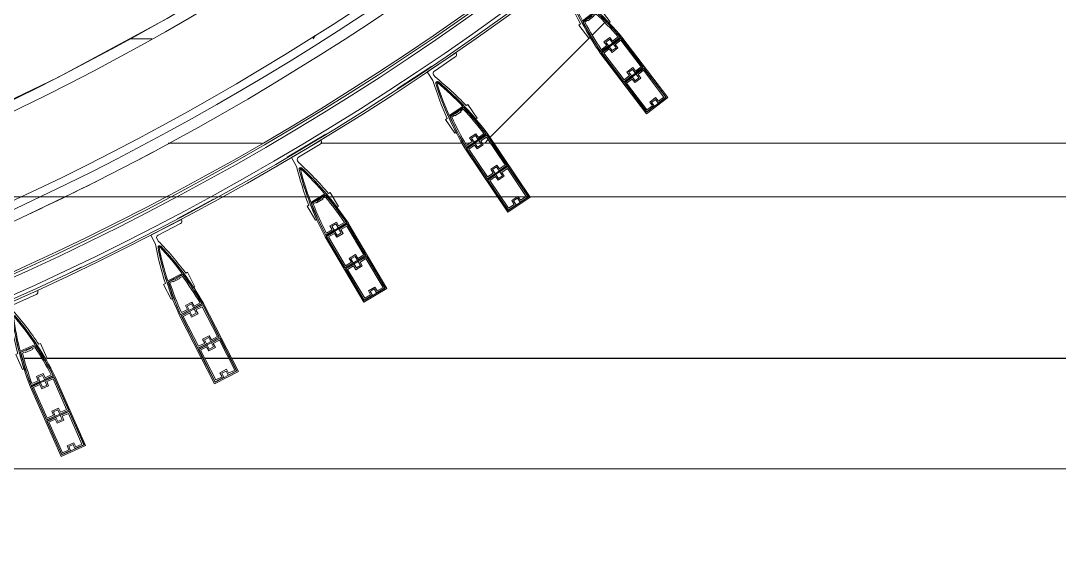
# Model space of a CAD drawing. Header units: millimetres. Extents: x 48966 to 155647, y -43515 to 26217.
# Drawn here: x 126390 to 128323, y -32023 to -31055 of the extents above; entities that cross this region are included whole.
import ezdxf

# ---------------------------------------------------------------- set-up
doc = ezdxf.new("R2010")
doc.units = ezdxf.units.MM
doc.linetypes.add('Осевые', pattern=[6350, 1270, -952.5, 3175, -952.5])
for name, color, linetype, lineweight in [('Внутренние кромки', 7, 'Continuous', 9), ('Обобщенные модели', 7, 'Continuous', 9), ('Обобщенные модели-1', 7, 'Continuous', 18), ('Общие ребра', 7, 'Continuous', 9), ('Оси-2', 7, 'Осевые', 9), ('Перекрытия', 7, 'Continuous', 9), ('Стены', 7, 'Continuous', 9), ('Стены-1', 7, 'Continuous', 18), ('Штриховка разреза-1', 7, 'Continuous', 9)]:
    doc.layers.add(name, color=color, linetype=linetype, lineweight=lineweight)
pattern_1 = [(0, (0, 0), (812.8, 203.2), [67.056, -542.544, 67.056, -542.544, -3251.2]), (0, (0, 0), (812.8, 203.2), [-1219.2, 67.056, -1152.144, 67.056, -542.544, -1422.4]), (0, (0, 0), (812.8, 203.2), [-3048, 67.056, -339.344, 67.056, -948.944]), (120, (304.8, 101.6), (-582.37636, 602.30545), [67.056, -542.544, 67.056, -542.544, -3251.2]), (120, (304.8, 101.6), (-582.37636, 602.30545), [-1219.2, 67.056, -1152.144, 67.056, -542.544, -1422.4]), (120, (304.8, 101.6), (-582.37636, 602.30545), [-3048, 67.056, -339.344, 67.056, -948.944]), (240, (406.4, 508), (-230.42364, -805.50545), [67.056, -542.544, 67.056, -542.544, -3251.2]), (240, (406.4, 508), (-230.42364, -805.50545), [-1219.2, 67.056, -1152.144, 67.056, -542.544, -1422.4]), (240, (406.4, 508), (-230.42364, -805.50545), [-3048, 67.056, -339.344, 67.056, -948.944])]

# ---------------------------------------------------------------- blocks, each defined once
blk = doc.blocks.new('Обвязочная балка 1 - Обвязочная балка 1-1451838-План 5-го этажа на отм_ _12_600')
at = {"layer": 'Обобщенные модели'}
for p, q in [((127090.7, -31182), (127155, -31139.8)), ((126885.8, -31309.3), (126957.6, -31266.2)), ((126681.2, -31423.8), (126748.8, -31386.9)), ((126473.9, -31527.9), (126502.7, -31513.7))]:
    blk.add_line(p, q, dxfattribs=at)
for radius in [5129.1, 5099.2]:
    blk.add_arc((124281.6, -26883.4), radius, 270, 0.0062, dxfattribs=at)
at = {"layer": 'Обобщенные модели-1'}
for radius in [5140, 5090, 5136, 5094]:
    blk.add_arc((124281.6, -26883.4), radius, 270, 0.0062, dxfattribs=at)
blk = doc.blocks.new('Профиль ламели709 - Профиль ламели-1687343-План 5-го этажа на отм_ _12_600')
at = {"layer": 'Обобщенные модели-1'}
for p, q in [((89806.9, 24507.1), (89806.9, 24366.2)), ((89856.9, 24507.1), (89806.9, 24507.1)), ((89809.1, 24436.5), (89809.1, 24504.9)), ((89809.1, 24504.9), (89854.7, 24504.9)), ((89827.4, 24504.4), (89809.6, 24504.4)), ((89809.6, 24504.4), (89809.6, 24437)), ((89827.4, 24496), (89827.4, 24504.4)), ((89854.2, 24504.4), (89836.3, 24504.4)), ((89836.3, 24504.4), (89836.3, 24496)), ((89854.2, 24437), (89854.2, 24504.4)), ((89854.7, 24504.9), (89854.7, 24436.5)), ((89856.9, 24366.2), (89856.9, 24507.1)), ((89812.1, 24439.5), (89812.1, 24501.9)), ((89812.1, 24501.9), (89824.9, 24501.9)), ((89824.9, 24501.9), (89824.9, 24493.5)), ((89824.9, 24493.5), (89838.8, 24493.5)), ((89836.3, 24496), (89827.4, 24496)), ((89838.8, 24493.5), (89838.8, 24501.9)), ((89838.8, 24501.9), (89851.7, 24501.9)), ((89851.7, 24501.9), (89851.7, 24439.5)), ((89838.8, 24447.9), (89824.9, 24447.9)), ((89824.9, 24447.9), (89824.9, 24439.5)), ((89838.8, 24439.5), (89838.8, 24447.9)), ((89854.7, 24436.5), (89809.1, 24436.5)), ((89809.1, 24434.6), (89854.7, 24434.6)), ((89809.1, 24366.2), (89809.1, 24434.6)), ((89809.6, 24437), (89827.4, 24437)), ((89827.4, 24434.1), (89809.6, 24434.1)), ((89809.6, 24434.1), (89809.6, 24366.7)), ((89824.9, 24439.5), (89812.1, 24439.5)), ((89812.1, 24369.2), (89812.1, 24431.6)), ((89812.1, 24431.6), (89824.9, 24431.6)), ((89824.9, 24431.6), (89824.9, 24423.2)), ((89827.4, 24437), (89827.4, 24445.4)), ((89827.4, 24445.4), (89836.3, 24445.4)), ((89827.4, 24425.7), (89827.4, 24434.1)), ((89836.3, 24445.4), (89836.3, 24437)), ((89836.3, 24437), (89854.2, 24437)), ((89854.2, 24434.1), (89836.3, 24434.1)), ((89836.3, 24434.1), (89836.3, 24425.7)), ((89851.7, 24439.5), (89838.8, 24439.5)), ((89838.8, 24423.2), (89838.8, 24431.6)), ((89838.8, 24431.6), (89851.7, 24431.6)), ((89851.7, 24431.6), (89851.7, 24369.2)), ((89854.2, 24366.7), (89854.2, 24434.1)), ((89854.7, 24434.6), (89854.7, 24366.2)), ((89824.9, 24423.2), (89838.8, 24423.2)), ((89836.3, 24425.7), (89827.4, 24425.7)), ((89824.9, 24369.2), (89812.1, 24369.2)), ((89838.8, 24377.6), (89824.9, 24377.6)), ((89824.9, 24377.6), (89824.9, 24369.2)), ((89827.4, 24366.7), (89827.4, 24375.1)), ((89827.4, 24375.1), (89836.3, 24375.1)), ((89836.3, 24375.1), (89836.3, 24366.7)), ((89838.8, 24369.2), (89838.8, 24377.6)), ((89851.7, 24369.2), (89838.8, 24369.2)), ((89854.7, 24366.2), (89809.1, 24366.2)), ((89809.1, 24364.3), (89854.6, 24364.3)), ((89809.6, 24366.7), (89827.4, 24366.7)), ((89827.4, 24363.8), (89809.6, 24363.8)), ((89812.2, 24361.3), (89824.9, 24361.3)), ((89824.9, 24361.3), (89824.9, 24352.9)), ((89824.9, 24352.9), (89838.8, 24352.9)), ((89827.4, 24355.4), (89827.4, 24363.8)), ((89836.3, 24355.4), (89827.4, 24355.4)), ((89836.3, 24366.7), (89854.2, 24366.7)), ((89854.2, 24363.8), (89836.3, 24363.8)), ((89836.3, 24363.8), (89836.3, 24355.4)), ((89838.8, 24352.9), (89838.8, 24361.3)), ((89838.8, 24361.3), (89851.5, 24361.3)), ((89809.8, 24330.1), (89806.9, 24330.1)), ((89806.9, 24330.1), (89806.9, 24299.7)), ((89856.8, 24330.1), (89853.9, 24330.1)), ((89856.8, 24299.7), (89856.8, 24330.1)), ((89806.9, 24299.7), (89810.5, 24299.7)), ((89847.4, 24299.2), (89816.3, 24299.2)), ((89816.6, 24297.3), (89847.1, 24297.3)), ((89816.8, 24299.7), (89827.4, 24299.7)), ((89824.9, 24302.2), (89818.9, 24302.2)), ((89838.8, 24303.5), (89824.9, 24303.5)), ((89824.9, 24303.5), (89824.9, 24302.2)), ((89827.4, 24299.7), (89827.4, 24301)), ((89827.4, 24301), (89836.3, 24301)), ((89836.3, 24301), (89836.3, 24299.7)), ((89836.3, 24299.7), (89846.9, 24299.7)), ((89838.8, 24302.2), (89838.8, 24303.5)), ((89844.8, 24302.2), (89838.8, 24302.2)), ((89853.2, 24299.7), (89856.8, 24299.7)), ((89828.9, 24223), (89828.9, 24218.1)), ((89835.9, 24207.1), (89835.9, 24226.3)), ((89771.9, 24208.1), (89771.9, 24207.1)), ((89771.9, 24207.1), (89835.9, 24207.1)), ((89823.9, 24213.1), (89776.9, 24213.1))]:
    blk.add_line(p, q, dxfattribs=at)
for centre, radius, start, end in [((90380.6, 24394.6), 574.5, 182.8338, 196.2258), ((90380.7, 24394.3), 572.3, 183.0109, 189.5715), ((90380.4, 24395.9), 571.8, 183.2193, 189.6867), ((90380.5, 24395.6), 569.3, 183.4571, 189.4457), ((89283.1, 24394.6), 574.5, 343.7742, 357.1662), ((89283.2, 24395.6), 569.3, 350.5543, 356.5429), ((89283.3, 24395.9), 571.8, 350.3133, 356.7807), ((89283, 24394.3), 572.3, 350.4285, 356.9891), ((90380.6, 24394.6), 574.5, 186.4465, 196.2576), ((89283.1, 24394.6), 574.5, 343.7424, 353.5535), ((90377.1, 24394.6), 574.5, 189.5084, 197.3712), ((90349, 24386.8), 539.8, 189.5428, 196.4344), ((89314.7, 24386.8), 539.8, 343.5656, 350.4572), ((89286.6, 24394.6), 574.5, 342.9661, 350.4916), ((89831.9, 24235.1), 3, 200, 340), ((89831.9, 24234.5), 2.84, 196.2576, 343.7424), ((89831.9, 24234.2), 0.645, 196.4344, 343.5656), ((89823.9, 24218.1), 5, 270, 0), ((89776.9, 24208.1), 5, 90, 180)]:
    blk.add_arc(centre, radius, start, end, dxfattribs=at)
blk = doc.blocks.new('Профиль ламели710 - Профиль ламели-1687613-План 5-го этажа на отм_ _12_600')
at = {"layer": 'Обобщенные модели-1'}
for p, q in [((89806.9, 24507.1), (89806.9, 24366.2)), ((89856.9, 24507.1), (89806.9, 24507.1)), ((89809.1, 24436.5), (89809.1, 24504.9)), ((89809.1, 24504.9), (89854.7, 24504.9)), ((89827.4, 24504.4), (89809.6, 24504.4)), ((89809.6, 24504.4), (89809.6, 24437)), ((89827.4, 24496), (89827.4, 24504.4)), ((89854.2, 24504.4), (89836.3, 24504.4)), ((89836.3, 24504.4), (89836.3, 24496)), ((89854.2, 24437), (89854.2, 24504.4)), ((89854.7, 24504.9), (89854.7, 24436.5)), ((89856.9, 24366.2), (89856.9, 24507.1)), ((89812.1, 24439.5), (89812.1, 24501.9)), ((89812.1, 24501.9), (89824.9, 24501.9)), ((89824.9, 24501.9), (89824.9, 24493.5)), ((89824.9, 24493.5), (89838.8, 24493.5)), ((89836.3, 24496), (89827.4, 24496)), ((89838.8, 24493.5), (89838.8, 24501.9)), ((89838.8, 24501.9), (89851.7, 24501.9)), ((89851.7, 24501.9), (89851.7, 24439.5)), ((89838.8, 24447.9), (89824.9, 24447.9)), ((89824.9, 24447.9), (89824.9, 24439.5)), ((89838.8, 24439.5), (89838.8, 24447.9)), ((89854.7, 24436.5), (89809.1, 24436.5)), ((89809.1, 24434.6), (89854.7, 24434.6)), ((89809.1, 24366.2), (89809.1, 24434.6)), ((89809.6, 24437), (89827.4, 24437)), ((89827.4, 24434.1), (89809.6, 24434.1)), ((89809.6, 24434.1), (89809.6, 24366.7)), ((89824.9, 24439.5), (89812.1, 24439.5)), ((89812.1, 24369.2), (89812.1, 24431.6)), ((89812.1, 24431.6), (89824.9, 24431.6)), ((89824.9, 24431.6), (89824.9, 24423.2)), ((89827.4, 24437), (89827.4, 24445.4)), ((89827.4, 24445.4), (89836.3, 24445.4)), ((89827.4, 24425.7), (89827.4, 24434.1)), ((89836.3, 24445.4), (89836.3, 24437)), ((89836.3, 24437), (89854.2, 24437)), ((89854.2, 24434.1), (89836.3, 24434.1)), ((89836.3, 24434.1), (89836.3, 24425.7)), ((89851.7, 24439.5), (89838.8, 24439.5)), ((89838.8, 24423.2), (89838.8, 24431.6)), ((89838.8, 24431.6), (89851.7, 24431.6)), ((89851.7, 24431.6), (89851.7, 24369.2)), ((89854.2, 24366.7), (89854.2, 24434.1)), ((89854.7, 24434.6), (89854.7, 24366.2)), ((89824.9, 24423.2), (89838.8, 24423.2)), ((89836.3, 24425.7), (89827.4, 24425.7)), ((89824.9, 24369.2), (89812.1, 24369.2)), ((89838.8, 24377.6), (89824.9, 24377.6)), ((89824.9, 24377.6), (89824.9, 24369.2)), ((89827.4, 24366.7), (89827.4, 24375.1)), ((89827.4, 24375.1), (89836.3, 24375.1)), ((89836.3, 24375.1), (89836.3, 24366.7)), ((89838.8, 24369.2), (89838.8, 24377.6)), ((89851.7, 24369.2), (89838.8, 24369.2)), ((89854.7, 24366.2), (89809.1, 24366.2)), ((89809.1, 24364.3), (89854.6, 24364.3)), ((89809.6, 24366.7), (89827.4, 24366.7)), ((89827.4, 24363.8), (89809.6, 24363.8)), ((89812.2, 24361.3), (89824.9, 24361.3)), ((89824.9, 24361.3), (89824.9, 24352.9)), ((89824.9, 24352.9), (89838.8, 24352.9)), ((89827.4, 24355.4), (89827.4, 24363.8)), ((89836.3, 24355.4), (89827.4, 24355.4)), ((89836.3, 24366.7), (89854.2, 24366.7)), ((89854.2, 24363.8), (89836.3, 24363.8)), ((89836.3, 24363.8), (89836.3, 24355.4)), ((89838.8, 24352.9), (89838.8, 24361.3)), ((89838.8, 24361.3), (89851.5, 24361.3)), ((89809.8, 24330.1), (89806.9, 24330.1)), ((89806.9, 24330.1), (89806.9, 24299.7)), ((89856.8, 24330.1), (89853.9, 24330.1)), ((89856.8, 24299.7), (89856.8, 24330.1)), ((89806.9, 24299.7), (89810.5, 24299.7)), ((89847.4, 24299.2), (89816.3, 24299.2)), ((89816.6, 24297.3), (89847.1, 24297.3)), ((89816.8, 24299.7), (89827.4, 24299.7)), ((89824.9, 24302.2), (89818.9, 24302.2)), ((89838.8, 24303.5), (89824.9, 24303.5)), ((89824.9, 24303.5), (89824.9, 24302.2)), ((89827.4, 24299.7), (89827.4, 24301)), ((89827.4, 24301), (89836.3, 24301)), ((89836.3, 24301), (89836.3, 24299.7)), ((89836.3, 24299.7), (89846.9, 24299.7)), ((89838.8, 24302.2), (89838.8, 24303.5)), ((89844.8, 24302.2), (89838.8, 24302.2)), ((89853.2, 24299.7), (89856.8, 24299.7)), ((89828.9, 24223), (89828.9, 24218.1)), ((89835.9, 24207.1), (89835.9, 24226.3)), ((89771.9, 24208.1), (89771.9, 24207.1)), ((89771.9, 24207.1), (89835.9, 24207.1)), ((89823.9, 24213.1), (89776.9, 24213.1))]:
    blk.add_line(p, q, dxfattribs=at)
for centre, radius, start, end in [((90380.6, 24394.6), 574.5, 182.8338, 196.2258), ((90380.7, 24394.3), 572.3, 183.0109, 189.5715), ((90380.4, 24395.9), 571.8, 183.2193, 189.6867), ((90380.5, 24395.6), 569.3, 183.4571, 189.4457), ((89283.1, 24394.6), 574.5, 343.7742, 357.1662), ((89283.2, 24395.6), 569.3, 350.5543, 356.5429), ((89283.3, 24395.9), 571.8, 350.3133, 356.7807), ((89283, 24394.3), 572.3, 350.4285, 356.9891), ((90380.6, 24394.6), 574.5, 186.4465, 196.2576), ((89283.1, 24394.6), 574.5, 343.7424, 353.5535), ((90377.1, 24394.6), 574.5, 189.5084, 197.3712), ((90349, 24386.8), 539.8, 189.5428, 196.4344), ((89314.7, 24386.8), 539.8, 343.5656, 350.4572), ((89286.6, 24394.6), 574.5, 342.9661, 350.4916), ((89831.9, 24235.1), 3, 200, 340), ((89831.9, 24234.5), 2.84, 196.2576, 343.7424), ((89831.9, 24234.2), 0.645, 196.4344, 343.5656), ((89823.9, 24218.1), 5, 270, 0), ((89776.9, 24208.1), 5, 90, 180)]:
    blk.add_arc(centre, radius, start, end, dxfattribs=at)
blk = doc.blocks.new('Профиль ламели711 - Профиль ламели-1687883-План 5-го этажа на отм_ _12_600')
at = {"layer": 'Обобщенные модели-1'}
for p, q in [((89806.9, 24507.1), (89806.9, 24366.2)), ((89856.9, 24507.1), (89806.9, 24507.1)), ((89809.1, 24436.5), (89809.1, 24504.9)), ((89809.1, 24504.9), (89854.7, 24504.9)), ((89827.4, 24504.4), (89809.6, 24504.4)), ((89809.6, 24504.4), (89809.6, 24437)), ((89827.4, 24496), (89827.4, 24504.4)), ((89854.2, 24504.4), (89836.3, 24504.4)), ((89836.3, 24504.4), (89836.3, 24496)), ((89854.2, 24437), (89854.2, 24504.4)), ((89854.7, 24504.9), (89854.7, 24436.5)), ((89856.9, 24366.2), (89856.9, 24507.1)), ((89812.1, 24439.5), (89812.1, 24501.9)), ((89812.1, 24501.9), (89824.9, 24501.9)), ((89824.9, 24501.9), (89824.9, 24493.5)), ((89824.9, 24493.5), (89838.8, 24493.5)), ((89836.3, 24496), (89827.4, 24496)), ((89838.8, 24493.5), (89838.8, 24501.9)), ((89838.8, 24501.9), (89851.7, 24501.9)), ((89851.7, 24501.9), (89851.7, 24439.5)), ((89838.8, 24447.9), (89824.9, 24447.9)), ((89824.9, 24447.9), (89824.9, 24439.5)), ((89838.8, 24439.5), (89838.8, 24447.9)), ((89854.7, 24436.5), (89809.1, 24436.5)), ((89809.1, 24434.6), (89854.7, 24434.6)), ((89809.1, 24366.2), (89809.1, 24434.6)), ((89809.6, 24437), (89827.4, 24437)), ((89827.4, 24434.1), (89809.6, 24434.1)), ((89809.6, 24434.1), (89809.6, 24366.7)), ((89824.9, 24439.5), (89812.1, 24439.5)), ((89812.1, 24369.2), (89812.1, 24431.6)), ((89812.1, 24431.6), (89824.9, 24431.6)), ((89824.9, 24431.6), (89824.9, 24423.2)), ((89827.4, 24437), (89827.4, 24445.4)), ((89827.4, 24445.4), (89836.3, 24445.4)), ((89827.4, 24425.7), (89827.4, 24434.1)), ((89836.3, 24445.4), (89836.3, 24437)), ((89836.3, 24437), (89854.2, 24437)), ((89854.2, 24434.1), (89836.3, 24434.1)), ((89836.3, 24434.1), (89836.3, 24425.7)), ((89851.7, 24439.5), (89838.8, 24439.5)), ((89838.8, 24423.2), (89838.8, 24431.6)), ((89838.8, 24431.6), (89851.7, 24431.6)), ((89851.7, 24431.6), (89851.7, 24369.2)), ((89854.2, 24366.7), (89854.2, 24434.1)), ((89854.7, 24434.6), (89854.7, 24366.2)), ((89824.9, 24423.2), (89838.8, 24423.2)), ((89836.3, 24425.7), (89827.4, 24425.7)), ((89824.9, 24369.2), (89812.1, 24369.2)), ((89838.8, 24377.6), (89824.9, 24377.6)), ((89824.9, 24377.6), (89824.9, 24369.2)), ((89827.4, 24366.7), (89827.4, 24375.1)), ((89827.4, 24375.1), (89836.3, 24375.1)), ((89836.3, 24375.1), (89836.3, 24366.7)), ((89838.8, 24369.2), (89838.8, 24377.6)), ((89851.7, 24369.2), (89838.8, 24369.2)), ((89854.7, 24366.2), (89809.1, 24366.2)), ((89809.1, 24364.3), (89854.6, 24364.3)), ((89809.6, 24366.7), (89827.4, 24366.7)), ((89827.4, 24363.8), (89809.6, 24363.8)), ((89812.2, 24361.3), (89824.9, 24361.3)), ((89824.9, 24361.3), (89824.9, 24352.9)), ((89824.9, 24352.9), (89838.8, 24352.9)), ((89827.4, 24355.4), (89827.4, 24363.8)), ((89836.3, 24355.4), (89827.4, 24355.4)), ((89836.3, 24366.7), (89854.2, 24366.7)), ((89854.2, 24363.8), (89836.3, 24363.8)), ((89836.3, 24363.8), (89836.3, 24355.4)), ((89838.8, 24352.9), (89838.8, 24361.3)), ((89838.8, 24361.3), (89851.5, 24361.3)), ((89809.8, 24330.1), (89806.9, 24330.1)), ((89806.9, 24330.1), (89806.9, 24299.7)), ((89856.8, 24330.1), (89853.9, 24330.1)), ((89856.8, 24299.7), (89856.8, 24330.1)), ((89806.9, 24299.7), (89810.5, 24299.7)), ((89847.4, 24299.2), (89816.3, 24299.2)), ((89816.6, 24297.3), (89847.1, 24297.3)), ((89816.8, 24299.7), (89827.4, 24299.7)), ((89824.9, 24302.2), (89818.9, 24302.2)), ((89838.8, 24303.5), (89824.9, 24303.5)), ((89824.9, 24303.5), (89824.9, 24302.2)), ((89827.4, 24299.7), (89827.4, 24301)), ((89827.4, 24301), (89836.3, 24301)), ((89836.3, 24301), (89836.3, 24299.7)), ((89836.3, 24299.7), (89846.9, 24299.7)), ((89838.8, 24302.2), (89838.8, 24303.5)), ((89844.8, 24302.2), (89838.8, 24302.2)), ((89853.2, 24299.7), (89856.8, 24299.7)), ((89828.9, 24223), (89828.9, 24218.1)), ((89835.9, 24207.1), (89835.9, 24226.3)), ((89771.9, 24208.1), (89771.9, 24207.1)), ((89771.9, 24207.1), (89835.9, 24207.1)), ((89823.9, 24213.1), (89776.9, 24213.1))]:
    blk.add_line(p, q, dxfattribs=at)
for centre, radius, start, end in [((90380.6, 24394.6), 574.5, 182.8338, 196.2258), ((90380.7, 24394.3), 572.3, 183.0109, 189.5715), ((90380.4, 24395.9), 571.8, 183.2193, 189.6867), ((90380.5, 24395.6), 569.3, 183.4571, 189.4457), ((89283.1, 24394.6), 574.5, 343.7742, 357.1662), ((89283.2, 24395.6), 569.3, 350.5543, 356.5429), ((89283.3, 24395.9), 571.8, 350.3133, 356.7807), ((89283, 24394.3), 572.3, 350.4285, 356.9891), ((90380.6, 24394.6), 574.5, 186.4465, 196.2576), ((89283.1, 24394.6), 574.5, 343.7424, 353.5535), ((90377.1, 24394.6), 574.5, 189.5084, 197.3712), ((90349, 24386.8), 539.8, 189.5428, 196.4344), ((89314.7, 24386.8), 539.8, 343.5656, 350.4572), ((89286.6, 24394.6), 574.5, 342.9661, 350.4916), ((89831.9, 24235.1), 3, 200, 340), ((89831.9, 24234.5), 2.84, 196.2576, 343.7424), ((89831.9, 24234.2), 0.645, 196.4344, 343.5656), ((89823.9, 24218.1), 5, 270, 0), ((89776.9, 24208.1), 5, 90, 180)]:
    blk.add_arc(centre, radius, start, end, dxfattribs=at)
blk = doc.blocks.new('Профиль ламели712 - Профиль ламели-1688155-План 5-го этажа на отм_ _12_600')
at = {"layer": 'Обобщенные модели-1'}
for p, q in [((89806.9, 24507.1), (89806.9, 24366.2)), ((89856.9, 24507.1), (89806.9, 24507.1)), ((89809.1, 24436.5), (89809.1, 24504.9)), ((89809.1, 24504.9), (89854.7, 24504.9)), ((89827.4, 24504.4), (89809.6, 24504.4)), ((89809.6, 24504.4), (89809.6, 24437)), ((89827.4, 24496), (89827.4, 24504.4)), ((89854.2, 24504.4), (89836.3, 24504.4)), ((89836.3, 24504.4), (89836.3, 24496)), ((89854.2, 24437), (89854.2, 24504.4)), ((89854.7, 24504.9), (89854.7, 24436.5)), ((89856.9, 24366.2), (89856.9, 24507.1)), ((89812.1, 24439.5), (89812.1, 24501.9)), ((89812.1, 24501.9), (89824.9, 24501.9)), ((89824.9, 24501.9), (89824.9, 24493.5)), ((89824.9, 24493.5), (89838.8, 24493.5)), ((89836.3, 24496), (89827.4, 24496)), ((89838.8, 24493.5), (89838.8, 24501.9)), ((89838.8, 24501.9), (89851.7, 24501.9)), ((89851.7, 24501.9), (89851.7, 24439.5)), ((89838.8, 24447.9), (89824.9, 24447.9)), ((89824.9, 24447.9), (89824.9, 24439.5)), ((89838.8, 24439.5), (89838.8, 24447.9)), ((89854.7, 24436.5), (89809.1, 24436.5)), ((89809.1, 24434.6), (89854.7, 24434.6)), ((89809.1, 24366.2), (89809.1, 24434.6)), ((89809.6, 24437), (89827.4, 24437)), ((89827.4, 24434.1), (89809.6, 24434.1)), ((89809.6, 24434.1), (89809.6, 24366.7)), ((89824.9, 24439.5), (89812.1, 24439.5)), ((89812.1, 24369.2), (89812.1, 24431.6)), ((89812.1, 24431.6), (89824.9, 24431.6)), ((89824.9, 24431.6), (89824.9, 24423.2)), ((89827.4, 24437), (89827.4, 24445.4)), ((89827.4, 24445.4), (89836.3, 24445.4)), ((89827.4, 24425.7), (89827.4, 24434.1)), ((89836.3, 24445.4), (89836.3, 24437)), ((89836.3, 24437), (89854.2, 24437)), ((89854.2, 24434.1), (89836.3, 24434.1)), ((89836.3, 24434.1), (89836.3, 24425.7)), ((89851.7, 24439.5), (89838.8, 24439.5)), ((89838.8, 24423.2), (89838.8, 24431.6)), ((89838.8, 24431.6), (89851.7, 24431.6)), ((89851.7, 24431.6), (89851.7, 24369.2)), ((89854.2, 24366.7), (89854.2, 24434.1)), ((89854.7, 24434.6), (89854.7, 24366.2)), ((89824.9, 24423.2), (89838.8, 24423.2)), ((89836.3, 24425.7), (89827.4, 24425.7)), ((89824.9, 24369.2), (89812.1, 24369.2)), ((89838.8, 24377.6), (89824.9, 24377.6)), ((89824.9, 24377.6), (89824.9, 24369.2)), ((89827.4, 24366.7), (89827.4, 24375.1)), ((89827.4, 24375.1), (89836.3, 24375.1)), ((89836.3, 24375.1), (89836.3, 24366.7)), ((89838.8, 24369.2), (89838.8, 24377.6)), ((89851.7, 24369.2), (89838.8, 24369.2)), ((89854.7, 24366.2), (89809.1, 24366.2)), ((89809.1, 24364.3), (89854.6, 24364.3)), ((89809.6, 24366.7), (89827.4, 24366.7)), ((89827.4, 24363.8), (89809.6, 24363.8)), ((89812.2, 24361.3), (89824.9, 24361.3)), ((89824.9, 24361.3), (89824.9, 24352.9)), ((89824.9, 24352.9), (89838.8, 24352.9)), ((89827.4, 24355.4), (89827.4, 24363.8)), ((89836.3, 24355.4), (89827.4, 24355.4)), ((89836.3, 24366.7), (89854.2, 24366.7)), ((89854.2, 24363.8), (89836.3, 24363.8)), ((89836.3, 24363.8), (89836.3, 24355.4)), ((89838.8, 24352.9), (89838.8, 24361.3)), ((89838.8, 24361.3), (89851.5, 24361.3)), ((89809.8, 24330.1), (89806.9, 24330.1)), ((89806.9, 24330.1), (89806.9, 24299.7)), ((89856.8, 24330.1), (89853.9, 24330.1)), ((89856.8, 24299.7), (89856.8, 24330.1)), ((89806.9, 24299.7), (89810.5, 24299.7)), ((89847.4, 24299.2), (89816.3, 24299.2)), ((89816.6, 24297.3), (89847.1, 24297.3)), ((89816.8, 24299.7), (89827.4, 24299.7)), ((89824.9, 24302.2), (89818.9, 24302.2)), ((89838.8, 24303.5), (89824.9, 24303.5)), ((89824.9, 24303.5), (89824.9, 24302.2)), ((89827.4, 24299.7), (89827.4, 24301)), ((89827.4, 24301), (89836.3, 24301)), ((89836.3, 24301), (89836.3, 24299.7)), ((89836.3, 24299.7), (89846.9, 24299.7)), ((89838.8, 24302.2), (89838.8, 24303.5)), ((89844.8, 24302.2), (89838.8, 24302.2)), ((89853.2, 24299.7), (89856.8, 24299.7)), ((89828.9, 24223), (89828.9, 24218.1)), ((89835.9, 24207.1), (89835.9, 24226.3)), ((89771.9, 24208.1), (89771.9, 24207.1)), ((89771.9, 24207.1), (89835.9, 24207.1)), ((89823.9, 24213.1), (89776.9, 24213.1))]:
    blk.add_line(p, q, dxfattribs=at)
for centre, radius, start, end in [((90380.6, 24394.6), 574.5, 182.8338, 196.2258), ((90380.7, 24394.3), 572.3, 183.0109, 189.5715), ((90380.4, 24395.9), 571.8, 183.2193, 189.6867), ((90380.5, 24395.6), 569.3, 183.4571, 189.4457), ((89283.1, 24394.6), 574.5, 343.7742, 357.1662), ((89283.2, 24395.6), 569.3, 350.5543, 356.5429), ((89283.3, 24395.9), 571.8, 350.3133, 356.7807), ((89283, 24394.3), 572.3, 350.4285, 356.9891), ((90380.6, 24394.6), 574.5, 186.4465, 196.2576), ((89283.1, 24394.6), 574.5, 343.7424, 353.5535), ((90377.1, 24394.6), 574.5, 189.5084, 197.3712), ((90349, 24386.8), 539.8, 189.5428, 196.4344), ((89314.7, 24386.8), 539.8, 343.5656, 350.4572), ((89286.6, 24394.6), 574.5, 342.9661, 350.4916), ((89831.9, 24235.1), 3, 200, 340), ((89831.9, 24234.5), 2.84, 196.2576, 343.7424), ((89831.9, 24234.2), 0.645, 196.4344, 343.5656), ((89823.9, 24218.1), 5, 270, 0), ((89776.9, 24208.1), 5, 90, 180)]:
    blk.add_arc(centre, radius, start, end, dxfattribs=at)
blk = doc.blocks.new('Профиль ламели713 - Профиль ламели-1688425-План 5-го этажа на отм_ _12_600')
at = {"layer": 'Обобщенные модели-1'}
for p, q in [((89806.9, 24507.1), (89806.9, 24366.2)), ((89856.9, 24507.1), (89806.9, 24507.1)), ((89809.1, 24436.5), (89809.1, 24504.9)), ((89809.1, 24504.9), (89854.7, 24504.9)), ((89827.4, 24504.4), (89809.6, 24504.4)), ((89809.6, 24504.4), (89809.6, 24437)), ((89827.4, 24496), (89827.4, 24504.4)), ((89854.2, 24504.4), (89836.3, 24504.4)), ((89836.3, 24504.4), (89836.3, 24496)), ((89854.2, 24437), (89854.2, 24504.4)), ((89854.7, 24504.9), (89854.7, 24436.5)), ((89856.9, 24366.2), (89856.9, 24507.1)), ((89812.1, 24439.5), (89812.1, 24501.9)), ((89812.1, 24501.9), (89824.9, 24501.9)), ((89824.9, 24501.9), (89824.9, 24493.5)), ((89824.9, 24493.5), (89838.8, 24493.5)), ((89836.3, 24496), (89827.4, 24496)), ((89838.8, 24493.5), (89838.8, 24501.9)), ((89838.8, 24501.9), (89851.7, 24501.9)), ((89851.7, 24501.9), (89851.7, 24439.5)), ((89838.8, 24447.9), (89824.9, 24447.9)), ((89824.9, 24447.9), (89824.9, 24439.5)), ((89838.8, 24439.5), (89838.8, 24447.9)), ((89854.7, 24436.5), (89809.1, 24436.5)), ((89809.1, 24434.6), (89854.7, 24434.6)), ((89809.1, 24366.2), (89809.1, 24434.6)), ((89809.6, 24437), (89827.4, 24437)), ((89827.4, 24434.1), (89809.6, 24434.1)), ((89809.6, 24434.1), (89809.6, 24366.7)), ((89824.9, 24439.5), (89812.1, 24439.5)), ((89812.1, 24369.2), (89812.1, 24431.6)), ((89812.1, 24431.6), (89824.9, 24431.6)), ((89824.9, 24431.6), (89824.9, 24423.2)), ((89827.4, 24437), (89827.4, 24445.4)), ((89827.4, 24445.4), (89836.3, 24445.4)), ((89827.4, 24425.7), (89827.4, 24434.1)), ((89836.3, 24445.4), (89836.3, 24437)), ((89836.3, 24437), (89854.2, 24437)), ((89854.2, 24434.1), (89836.3, 24434.1)), ((89836.3, 24434.1), (89836.3, 24425.7)), ((89851.7, 24439.5), (89838.8, 24439.5)), ((89838.8, 24423.2), (89838.8, 24431.6)), ((89838.8, 24431.6), (89851.7, 24431.6)), ((89851.7, 24431.6), (89851.7, 24369.2)), ((89854.2, 24366.7), (89854.2, 24434.1)), ((89854.7, 24434.6), (89854.7, 24366.2)), ((89824.9, 24423.2), (89838.8, 24423.2)), ((89836.3, 24425.7), (89827.4, 24425.7)), ((89824.9, 24369.2), (89812.1, 24369.2)), ((89838.8, 24377.6), (89824.9, 24377.6)), ((89824.9, 24377.6), (89824.9, 24369.2)), ((89827.4, 24366.7), (89827.4, 24375.1)), ((89827.4, 24375.1), (89836.3, 24375.1)), ((89836.3, 24375.1), (89836.3, 24366.7)), ((89838.8, 24369.2), (89838.8, 24377.6)), ((89851.7, 24369.2), (89838.8, 24369.2)), ((89854.7, 24366.2), (89809.1, 24366.2)), ((89809.1, 24364.3), (89854.6, 24364.3)), ((89809.6, 24366.7), (89827.4, 24366.7)), ((89827.4, 24363.8), (89809.6, 24363.8)), ((89812.2, 24361.3), (89824.9, 24361.3)), ((89824.9, 24361.3), (89824.9, 24352.9)), ((89824.9, 24352.9), (89838.8, 24352.9)), ((89827.4, 24355.4), (89827.4, 24363.8)), ((89836.3, 24355.4), (89827.4, 24355.4)), ((89836.3, 24366.7), (89854.2, 24366.7)), ((89854.2, 24363.8), (89836.3, 24363.8)), ((89836.3, 24363.8), (89836.3, 24355.4)), ((89838.8, 24352.9), (89838.8, 24361.3)), ((89838.8, 24361.3), (89851.5, 24361.3)), ((89809.8, 24330.1), (89806.9, 24330.1)), ((89806.9, 24330.1), (89806.9, 24299.7)), ((89856.8, 24330.1), (89853.9, 24330.1)), ((89856.8, 24299.7), (89856.8, 24330.1)), ((89806.9, 24299.7), (89810.5, 24299.7)), ((89847.4, 24299.2), (89816.3, 24299.2)), ((89816.6, 24297.3), (89847.1, 24297.3)), ((89816.8, 24299.7), (89827.4, 24299.7)), ((89824.9, 24302.2), (89818.9, 24302.2)), ((89838.8, 24303.5), (89824.9, 24303.5)), ((89824.9, 24303.5), (89824.9, 24302.2)), ((89827.4, 24299.7), (89827.4, 24301)), ((89827.4, 24301), (89836.3, 24301)), ((89836.3, 24301), (89836.3, 24299.7)), ((89836.3, 24299.7), (89846.9, 24299.7)), ((89838.8, 24302.2), (89838.8, 24303.5)), ((89844.8, 24302.2), (89838.8, 24302.2)), ((89853.2, 24299.7), (89856.8, 24299.7)), ((89828.9, 24223), (89828.9, 24218.1)), ((89835.9, 24207.1), (89835.9, 24226.3)), ((89771.9, 24208.1), (89771.9, 24207.1)), ((89771.9, 24207.1), (89835.9, 24207.1)), ((89823.9, 24213.1), (89776.9, 24213.1))]:
    blk.add_line(p, q, dxfattribs=at)
for centre, radius, start, end in [((90380.6, 24394.6), 574.5, 182.8338, 196.2258), ((90380.7, 24394.3), 572.3, 183.0109, 189.5715), ((90380.4, 24395.9), 571.8, 183.2193, 189.6867), ((90380.5, 24395.6), 569.3, 183.4571, 189.4457), ((89283.1, 24394.6), 574.5, 343.7742, 357.1662), ((89283.2, 24395.6), 569.3, 350.5543, 356.5429), ((89283.3, 24395.9), 571.8, 350.3133, 356.7807), ((89283, 24394.3), 572.3, 350.4285, 356.9891), ((90380.6, 24394.6), 574.5, 186.4465, 196.2576), ((89283.1, 24394.6), 574.5, 343.7424, 353.5535), ((90377.1, 24394.6), 574.5, 189.5084, 197.3712), ((90349, 24386.8), 539.8, 189.5428, 196.4344), ((89314.7, 24386.8), 539.8, 343.5656, 350.4572), ((89286.6, 24394.6), 574.5, 342.9661, 350.4916), ((89831.9, 24235.1), 3, 200, 340), ((89831.9, 24234.5), 2.84, 196.2576, 343.7424), ((89831.9, 24234.2), 0.645, 196.4344, 343.5656), ((89823.9, 24218.1), 5, 270, 0), ((89776.9, 24208.1), 5, 90, 180)]:
    blk.add_arc(centre, radius, start, end, dxfattribs=at)

msp = doc.modelspace()

# ---------------------------------------------------------------- hatches: boundary and pattern name
at = {"layer": 'Штриховка разреза-1'}
h = msp.add_hatch(dxfattribs=at)
h.set_pattern_fill('FP_7', color=256, style=0, pattern_type=2)
h.set_pattern_definition([(50, (0, 0), (1457.472, -127.512), [152.4, -1676.4]), (355, (0, 0), (-281.942, 1528.454), [121.92, -1341.12]), (100.451, (121.5, -10.6), (1175.541, 1400.933), [129.52, -1424.721]), (46.184, (0, 406.4), (2168.632, -336.342), [228.6, -2514.6]), (96.636, (180.7, 378.4), (1899.22, 1979.42), [194.28, -2137.08]), (351.184, (0, 406.4), (1899.24, 1979.402), [182.88, -2011.68]), (21, (203.2, 304.8), (1212.915, -818.121), [152.4, -1676.4]), (326, (203.2, 304.8), (494.417, 1473.504), [121.92, -1341.12]), (71.451, (304.3, 236.6), (1707.337, 655.37), [129.52, -1424.721]), (37.5, (0, 0), (24.7094, 676.4402), [67.056, -1257.808, 67.056, -1294.384, -1346.2]), (37.5, (0, 0), (24.7094, 676.4402), [-2686.304, 67.056, -1279.144]), (7.5, (0, 0), (534.5577, 801.4443), [67.056, -709.168, 67.056, -1227.328, -513.08]), (7.5, (0, 0), (534.5577, 801.4443), [-2070.608, 67.056, -446.024]), (327.5, (-453.14, 0), (1084.7275, -45.8312), [67.056, -440.944, 67.056, -1517.904, -2103.12]), (327.5, (-453.14, 0), (1084.7275, -45.8312), [-2092.96, 67.056, -2036.064]), (317.5, (-656.3, 0), (1185.0347, 203.4135), [67.056, -593.344, 67.056, -985.52, -1493.52]), (317.5, (-656.3, 0), (1185.0347, 203.4135), [-1712.976, 67.056, -1426.464])])
h.paths.add_polyline_path([(124229.5, -31682.9), (124469.3, -31679.3), (124691.4, -31665.7), (124921.2, -31640.4), (125149.5, -31604), (125375.8, -31556.8), (125599.5, -31498.7), (125820.2, -31429.8), (126037.3, -31350.5), (126256.8, -31257.7), (126458.9, -31160.9), (126662.3, -31051.1), (126860.2, -30931.6), (127052.2, -30802.8), (127237.7, -30664.8), (127023, -30451.6), (126843.2, -30582.8), (126657.1, -30705), (126465.2, -30817.8), (126267.9, -30921), (126065.8, -31014.3), (125859.3, -31097.5), (125649, -31170.3), (125435.3, -31232.7), (125218.8, -31284.5), (125000, -31325.4), (124779.4, -31355.5), (124557.7, -31374.7), (124281.3, -31383.2), (124227.5, -31382.9), (124227.6, -31682.9)], flags=0)
h.paths.add_polyline_path([(128083.3, -29813.4), (128226.4, -29617), (128338.4, -29448.6), (128453, -29257.7), (128558.6, -29061.7), (128274, -28959.2), (128182.9, -29125.7), (128084.9, -29288.2), (127980, -29446.5), (127868.7, -29600.2)], flags=0)
h.paths.add_polyline_path([(128965.4, -27932.8), (129010.6, -27702.8), (129039.7, -27516.1), (129063, -27305.7), (129077, -27094.5), (129081.6, -26882.9), (128781.6, -26882.9), (128775.3, -27121.4), (128756.3, -27359.2), (128724.8, -27595.7), (128680.8, -27830.2)], flags=0)
h = msp.add_hatch(dxfattribs=at)
h.set_pattern_fill('FP_8', color=256, style=0, pattern_type=2)
h.set_pattern_definition(pattern_1)
h.paths.add_polyline_path([(124228.5, -31867.6), (124470.2, -31864.4), (124711.4, -31849.4), (124951.6, -31822.7), (125190.3, -31784.4), (125426.8, -31734.6), (125660.6, -31673.4), (125926.9, -31587.7), (126135.2, -31510), (126340.5, -31422.8), (126558.1, -31317.7), (126770.4, -31202.1), (126976.9, -31076.4), (127177, -30940.8), (127370.3, -30795.7), (127359.5, -30785), (127166.9, -30929.6), (126967.4, -31064.6), (126761.7, -31189.8), (126550.1, -31304.9), (126333.2, -31409.7), (126111.5, -31503.8), (125885.5, -31587), (125655.7, -31659.2), (125422.7, -31720.1), (125187, -31769.7), (124949.2, -31807.9), (124677.5, -31836.4), (124469.3, -31849.4), (124228.6, -31852.6)], flags=0)
h.paths.add_polyline_path([(128215.8, -29944.2), (128360.3, -29748.8), (128495.2, -29546.6), (128634, -29311.9), (128734.5, -29123.7), (128720.3, -29118.6), (128599.3, -29343.5), (128482.5, -29538.6), (128348.6, -29739.5), (128205.1, -29933.6)], flags=0)
h.paths.add_polyline_path([(129141, -27994.7), (129186.1, -27775), (129221.2, -27553.6), (129246.4, -27330.8), (129261.5, -27107.1), (129266.5, -26882.9), (129251.5, -26882.9), (129243.2, -27155.9), (129231.5, -27328.7), (129206.5, -27550.5), (129171.6, -27770.9), (129126.8, -27989.6)], flags=0)
h = msp.add_hatch(dxfattribs=at)
h.set_pattern_fill('FP_9', color=256, style=0, pattern_type=2)
h.set_pattern_definition([(45, (0, 0), (-707.107, 707.107), []), (135, (0, 0), (-707.107, -707.107), [])])
h.paths.add_polyline_path([(124228.6, -31852.6), (124469.4, -31849.4), (124709.8, -31834.4), (124969.5, -31804.6), (125187, -31769.7), (125422.7, -31720.1), (125655.7, -31659.2), (125926.9, -31571.7), (126135.2, -31493.7), (126333.2, -31409.7), (126551.6, -31304.1), (126761.7, -31189.8), (126968.1, -31064.2), (127166.9, -30929.6), (127359.5, -30785), (127252.3, -30678.6), (127065.9, -30817.3), (126873.1, -30946.9), (126674.3, -31067.1), (126469.8, -31177.5), (126260.4, -31278), (126046.3, -31368.2), (125828.1, -31448.1), (125606.3, -31517.3), (125381.4, -31575.8), (125154, -31623.3), (124885.8, -31664.1), (124693.6, -31685.3), (124461.7, -31699.6), (124229.4, -31702.6), (124228.8, -31804.6)], flags=0)
h.paths.add_polyline_path([(128205.1, -29933.6), (128348.6, -29739.5), (128482.5, -29538.6), (128606.5, -29331.5), (128720.3, -29118.6), (128578.1, -29067.4), (128471.5, -29265.5), (128355.7, -29458.5), (128217.5, -29664.3), (128097.9, -29827.1), (128193.8, -29922.3)], flags=0)
h.paths.add_polyline_path([(129126.8, -27989.6), (129171.6, -27770.9), (129206.5, -27550.5), (129231.5, -27328.7), (129246.5, -27106), (129251.5, -26882.9), (129101.5, -26882.9), (129096.8, -27095.6), (129082.8, -27308), (129059.3, -27519.5), (129026.6, -27729.8), (128984.6, -27938.4), (129092.6, -27977.3)], flags=0)
h = msp.add_hatch(dxfattribs=at)
h.set_pattern_fill('FP_8', color=256, style=0, pattern_type=2)
h.set_pattern_definition(pattern_1)
h.paths.add_polyline_path([(124229.4, -31702.6), (124469.3, -31699.1), (124693.6, -31685.3), (124924.5, -31659.8), (125154, -31623.3), (125381.4, -31575.8), (125606.3, -31517.3), (125828.1, -31448.1), (126046.3, -31368.2), (126302.6, -31257.7), (126469.8, -31177.5), (126674.3, -31067.1), (126873.1, -30946.9), (127065.9, -30817.3), (127252.3, -30678.6), (127238, -30664.3), (127052.5, -30802.3), (126860.5, -30931.2), (126662.6, -31050.7), (126459.1, -31160.5), (126250.6, -31260.4), (126037.6, -31350.2), (125820.4, -31429.6), (125599.7, -31498.4), (125375.9, -31556.5), (125149.6, -31603.8), (124885.8, -31644), (124691.4, -31665.4), (124460.7, -31679.6), (124229.5, -31682.9)], flags=0)
h.paths.add_polyline_path([(128097.9, -29827.1), (128250.2, -29617), (128355.7, -29458.5), (128471.5, -29265.5), (128578.1, -29067.4), (128559.1, -29060.6), (128453.4, -29256.7), (128338.8, -29447.8), (128215.4, -29633.3), (128083.6, -29812.9)], flags=0)
h.paths.add_polyline_path([(128984.6, -27938.4), (129030.8, -27702.8), (129059.3, -27519.5), (129082.8, -27308), (129096.8, -27095.6), (129101.5, -26882.9), (129081.5, -26882.9), (129076.9, -27094.2), (129062.9, -27305.2), (129039.7, -27515.4), (129007.2, -27724.3), (128965.6, -27931.5)], flags=0)

# ---------------------------------------------------------------- linework, layer by layer
at = {"layer": 'Внутренние кромки'}
for p, q in [((127453.3, -31082.1), (127476.8, -31058.5)), ((127263.2, -31272.8), (127450.2, -31085.2)), ((127253.3, -31282.8), (127259.8, -31276.2))]:
    msp.add_line(p, q, dxfattribs=at)
at = {"layer": 'Общие ребра'}
for centre, radius, start, end in [((124281.3, -26882.9), 4500.3, 270.6856, 307.5337), ((124281.5, -26882.9), 4820.1, 269.3805, 308.0498), ((124281.5, -26882.9), 4985.1, 269.3909, 308.2876), ((124281.5, -26882.9), 4970.1, 269.39, 308.2667)]:
    msp.add_arc(centre, radius, start, end, dxfattribs=at)
at = {"layer": 'Оси-2'}
msp.add_line((150171.6, -31382.9), (50565.6, -31382.9), dxfattribs=at)
at = {"layer": 'Перекрытия'}
for p, q in [((126664.1, -31282.8), (126839.3, -31282.8)), ((126947.8, -31282.8), (127211.6, -31282.8)), ((127216.9, -31282.8), (127226.1, -31282.8)), ((127234.9, -31282.8), (127253.3, -31282.8)), ((127253.3, -31282.8), (127263.9, -31282.8)), ((127270.2, -31282.8), (150136.8, -31282.8)), ((126395.7, -31682.9), (126429.1, -31682.9)), ((126438.6, -31682.9), (126726.4, -31682.9)), ((126732.2, -31682.9), (126776.8, -31682.9)), ((126782.6, -31682.9), (150613.4, -31682.9))]:
    msp.add_line(p, q, dxfattribs=at)
at = {"layer": 'Стены'}
for p, q in [((126667.2, -31282.8), (126839.3, -31282.8)), ((126947.8, -31282.8), (127211.6, -31282.8)), ((127216.9, -31282.8), (127226.1, -31282.8)), ((127234.9, -31282.8), (127263.9, -31282.8)), ((127270.2, -31282.8), (150254.8, -31282.8)), ((126429, -31682.8), (126395.6, -31682.8)), ((126395.9, -31683.5), (126429.5, -31683.5)), ((126726.3, -31682.8), (126438.6, -31682.8)), ((126438.9, -31683.5), (126726.7, -31683.5)), ((126776.7, -31682.8), (126732.2, -31682.8)), ((126732.6, -31683.5), (126777.1, -31683.5)), ((150826.1, -31682.8), (126782.5, -31682.8)), ((126783, -31683.5), (150813, -31683.5)), ((150887.6, -31888.5), (126189.5, -31888.5))]:
    msp.add_line(p, q, dxfattribs=at)
for start, end in [(297.7393, 298.4675), (295.0734, 296.7037)]:
    msp.add_arc((124281.5, -26882.9), 5005.1, start, end, dxfattribs=at)
at = {"layer": 'Стены-1', "flags": 128}
msp.add_lwpolyline([(124229.5, -31682.9), (124460.6, -31679.8), (124691.4, -31665.7), (124921.2, -31640.4), (125149.5, -31604), (125375.8, -31556.8), (125599.5, -31498.7), (125820.2, -31429.8), (126037.3, -31350.5), (126250.4, -31260.8), (126458.9, -31160.9), (126662.3, -31051.1), (126860.2, -30931.6), (127052.2, -30802.8), (127237.7, -30664.8)], dxfattribs=at)
at = {"layer": 'Стены-1'}
for centre, radius, start, end in [((124281.3, -26882.9), 4498.3, 270.6858, 307.5303), ((124281.5, -26882.9), 4800.1, 269.3792, 308.0198), ((124281.5, -26882.9), 5005.1, 269.3921, 308.3154)]:
    msp.add_arc(centre, radius, start, end, dxfattribs=at)

# ---------------------------------------------------------------- block references
at = {"layer": 'Обобщенные модели'}
msp.add_blockref('Обвязочная балка 1 - Обвязочная балка 1-1451838-План 5-го этажа на отм_ _12_600', (0, 0), dxfattribs=at)
for name, p, rotation in [('Профиль ламели709 - Профиль ламели-1687343-План 5-го этажа на отм_ _12_600', (184250.9, 42665.7), 217.2466088655398), ('Профиль ламели710 - Профиль ламели-1687613-План 5-го этажа на отм_ _12_600', (188189.5, 39064.8), 213.9166088655385), ('Профиль ламели711 - Профиль ламели-1687883-План 5-го этажа на отм_ _12_600', (191912.3, 35241.3), 210.5866088655403), ('Профиль ламели712 - Профиль ламели-1688155-План 5-го этажа на отм_ _12_600', (195406.7, 31207.9), 207.2566088655391), ('Профиль ламели713 - Профиль ламели-1688425-План 5-го этажа на отм_ _12_600', (198660.9, 26978.4), 203.9266088655376)]:
    msp.add_blockref(name, p, dxfattribs=dict(at, rotation=rotation))

doc.saveas('drawing.dxf')
